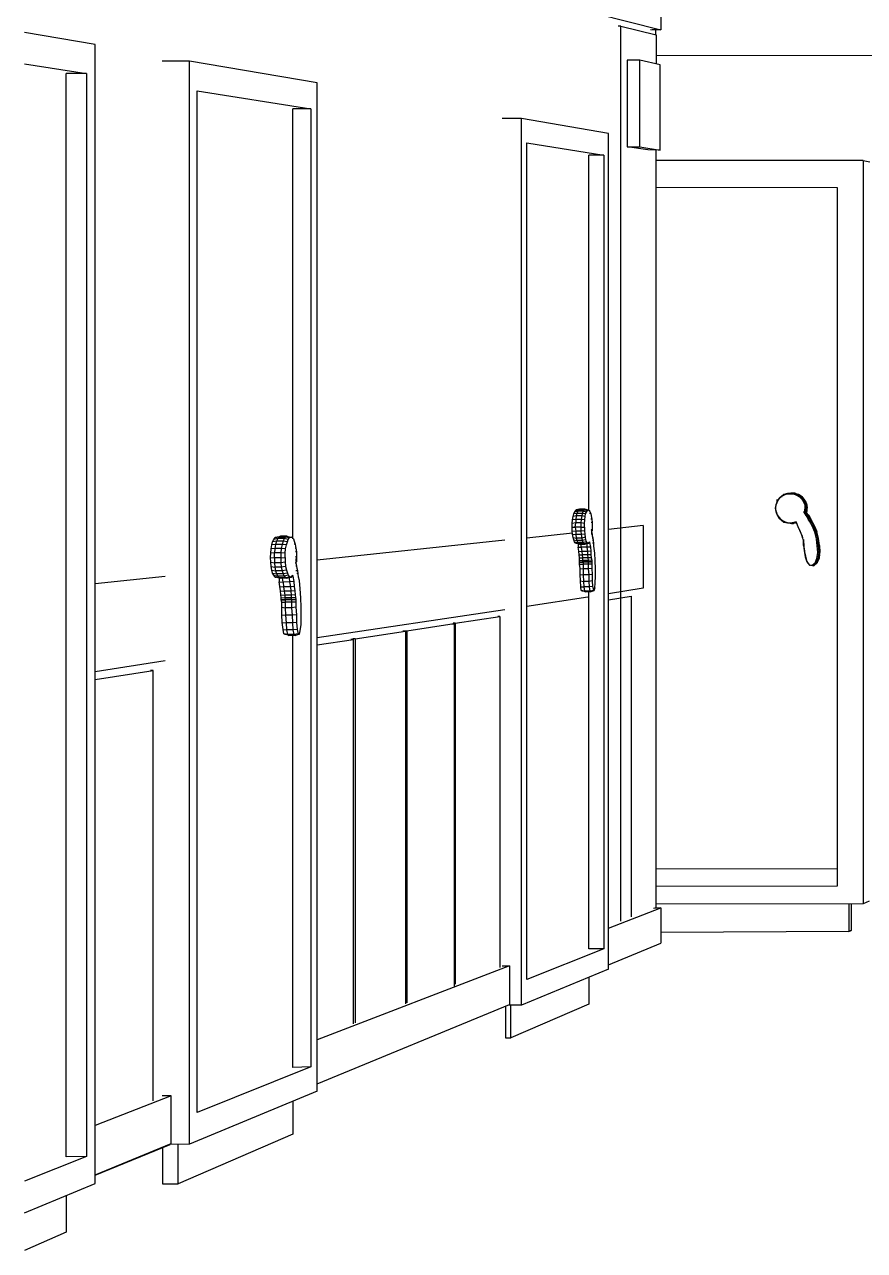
# Model space of a CAD drawing. Header units: millimetres. Extents: x -10.3 to 0, y 0 to 5.9.
# Drawn here: x -10.29 to -8.35, y 0.913 to 3.746 of the extents above; entities that cross this region are included whole.
import ezdxf

# ---------------------------------------------------------------- set-up
doc = ezdxf.new("R2010")
doc.units = ezdxf.units.MM

msp = doc.modelspace()

# ---------------------------------------------------------------- linework, layer by layer
for p, q in [((-10.29, 4.107), (-8.82, 3.733)), ((-8.82, 3.815), (-8.82, 3.733)), ((-8.913, 3.742), (-8.919, 3.742)), ((-8.913, 3.742), (-8.831, 3.722)), ((-8.913, 1.674), (-8.913, 3.742)), ((-10.127, 3.699), (-10.29, 3.727)), ((-8.844, 3.734), (-8.82, 3.733)), ((-8.82, 3.733), (-8.84, 3.733)), ((-8.832, 3.722), (-8.832, 3.733)), ((-8.831, 3.722), (-8.831, 3.654)), ((-10.127, 1.068), (-10.127, 3.699)), ((-10.29, 3.655), (-10.147, 3.632)), ((-9.909, 3.661), (-9.972, 3.661)), ((-9.909, 1.159), (-9.909, 3.661)), ((-9.614, 3.611), (-9.909, 3.661)), ((-8.898, 3.663), (-8.898, 3.463)), ((-8.869, 3.663), (-8.898, 3.663)), ((-8.869, 3.463), (-8.869, 3.663)), ((-8.822, 3.652), (-8.869, 3.663)), ((-8.114, 3.673), (-8.831, 3.674)), ((-10.194, 1.129), (-10.194, 3.632)), ((-10.147, 3.632), (-10.194, 3.632)), ((-10.147, 3.632), (-10.147, 1.13)), ((-8.822, 3.455), (-8.822, 3.652)), ((-9.614, 1.281), (-9.614, 3.611)), ((-9.891, 1.232), (-9.891, 3.592)), ((-9.891, 3.592), (-9.629, 3.551)), ((-9.629, 3.551), (-9.67, 3.551)), ((-9.67, 2.558), (-9.67, 3.551)), ((-9.629, 3.551), (-9.629, 1.337)), ((-9.142, 3.528), (-9.187, 3.528)), ((-9.142, 1.48), (-9.142, 3.528)), ((-8.941, 3.494), (-9.142, 3.528)), ((-8.941, 1.563), (-8.941, 3.494)), ((-9.13, 1.539), (-9.13, 3.472)), ((-9.13, 3.472), (-8.952, 3.444)), ((-8.898, 3.463), (-8.869, 3.463)), ((-8.85, 3.456), (-8.898, 3.463)), ((-8.869, 3.463), (-8.822, 3.455)), ((-8.822, 3.455), (-8.85, 3.456)), ((-8.952, 3.444), (-8.987, 3.444)), ((-8.987, 2.623), (-8.987, 3.444)), ((-8.952, 3.444), (-8.952, 1.61)), ((-8.831, 1.704), (-8.831, 3.455)), ((-8.353, 3.431), (-8.831, 3.431)), ((-8.353, 3.431), (-8.338, 3.428)), ((-8.353, 3.431), (-8.353, 1.714)), ((-8.831, 3.37), (-8.413, 3.369)), ((-8.413, 3.369), (-8.413, 1.755)), ((-8.52, 2.663), (-8.528, 2.662)), ((-8.518, 2.663), (-8.526, 2.662)), ((-8.52, 2.663), (-8.521, 2.661)), ((-8.518, 2.663), (-8.52, 2.663)), ((-8.512, 2.662), (-8.52, 2.663)), ((-8.51, 2.663), (-8.518, 2.663)), ((-8.518, 2.663), (-8.517, 2.663)), ((-8.51, 2.663), (-8.512, 2.662)), ((-8.509, 2.661), (-8.51, 2.663)), ((-8.51, 2.663), (-8.502, 2.66)), ((-8.555, 2.636), (-8.556, 2.628)), ((-8.552, 2.643), (-8.555, 2.636)), ((-8.555, 2.636), (-8.553, 2.636)), ((-8.554, 2.636), (-8.555, 2.636)), ((-8.555, 2.628), (-8.554, 2.636)), ((-8.554, 2.636), (-8.552, 2.643)), ((-8.548, 2.65), (-8.552, 2.643)), ((-8.552, 2.643), (-8.548, 2.649)), ((-8.552, 2.639), (-8.552, 2.648)), ((-8.552, 2.643), (-8.551, 2.643)), ((-8.542, 2.655), (-8.548, 2.65)), ((-8.548, 2.649), (-8.543, 2.654)), ((-8.548, 2.65), (-8.546, 2.65)), ((-8.548, 2.649), (-8.548, 2.65)), ((-8.543, 2.654), (-8.536, 2.658)), ((-8.543, 2.654), (-8.542, 2.655)), ((-8.536, 2.66), (-8.542, 2.655)), ((-8.542, 2.655), (-8.54, 2.655)), ((-8.528, 2.662), (-8.536, 2.66)), ((-8.536, 2.658), (-8.529, 2.661)), ((-8.536, 2.66), (-8.534, 2.66)), ((-8.536, 2.658), (-8.536, 2.66)), ((-8.528, 2.662), (-8.529, 2.661)), ((-8.529, 2.661), (-8.521, 2.661)), ((-8.526, 2.662), (-8.528, 2.662)), ((-8.521, 2.661), (-8.514, 2.661)), ((-8.512, 2.662), (-8.514, 2.661)), ((-8.514, 2.661), (-8.507, 2.658)), ((-8.504, 2.66), (-8.512, 2.662)), ((-8.504, 2.66), (-8.507, 2.658)), ((-8.507, 2.658), (-8.5, 2.654)), ((-8.502, 2.66), (-8.504, 2.66)), ((-8.498, 2.655), (-8.504, 2.66)), ((-8.502, 2.66), (-8.502, 2.659)), ((-8.496, 2.656), (-8.502, 2.66)), ((-8.5, 2.657), (-8.495, 2.655)), ((-8.498, 2.655), (-8.5, 2.654)), ((-8.5, 2.654), (-8.495, 2.649)), ((-8.498, 2.655), (-8.496, 2.656)), ((-8.492, 2.65), (-8.498, 2.655)), ((-8.495, 2.655), (-8.496, 2.656)), ((-8.496, 2.656), (-8.49, 2.65)), ((-8.495, 2.655), (-8.49, 2.649)), ((-8.492, 2.65), (-8.495, 2.649)), ((-8.495, 2.649), (-8.491, 2.643)), ((-8.49, 2.65), (-8.492, 2.65)), ((-8.488, 2.643), (-8.492, 2.65)), ((-8.488, 2.643), (-8.491, 2.643)), ((-8.491, 2.643), (-8.488, 2.636)), ((-8.49, 2.65), (-8.49, 2.649)), ((-8.486, 2.644), (-8.49, 2.65)), ((-8.49, 2.649), (-8.486, 2.643)), ((-8.488, 2.643), (-8.486, 2.644)), ((-8.486, 2.636), (-8.488, 2.643)), ((-8.486, 2.636), (-8.488, 2.636)), ((-8.488, 2.636), (-8.488, 2.628)), ((-8.486, 2.643), (-8.486, 2.644)), ((-8.486, 2.644), (-8.483, 2.636)), ((-8.486, 2.643), (-8.484, 2.636)), ((-8.483, 2.636), (-8.486, 2.636)), ((-8.485, 2.628), (-8.486, 2.636)), ((-8.484, 2.636), (-8.483, 2.636)), ((-8.484, 2.636), (-8.483, 2.628)), ((-8.483, 2.636), (-8.482, 2.628)), ((-9.024, 2.601), (-9.023, 2.609)), ((-9.023, 2.609), (-9.021, 2.615)), ((-9.016, 2.61), (-9.023, 2.609)), ((-9.021, 2.615), (-9.02, 2.619)), ((-9.014, 2.616), (-9.021, 2.615)), ((-9.02, 2.619), (-9.018, 2.622)), ((-9.012, 2.621), (-9.02, 2.619)), ((-9.01, 2.624), (-9.018, 2.622)), ((-9.018, 2.622), (-9.016, 2.624)), ((-9.016, 2.61), (-9.017, 2.602)), ((-9.008, 2.626), (-9.016, 2.624)), ((-9.016, 2.624), (-9.015, 2.623)), ((-9.014, 2.616), (-9.016, 2.61)), ((-9.003, 2.61), (-9.016, 2.61)), ((-9.012, 2.621), (-9.014, 2.616)), ((-9.002, 2.616), (-9.014, 2.616)), ((-9.01, 2.624), (-9.012, 2.621)), ((-9, 2.621), (-9.012, 2.621)), ((-9.008, 2.626), (-9.01, 2.624)), ((-9.01, 2.624), (-8.998, 2.624)), ((-9.006, 2.625), (-9.008, 2.626)), ((-8.996, 2.626), (-9.008, 2.626)), ((-9.003, 2.61), (-9.004, 2.602)), ((-9.002, 2.616), (-9.003, 2.61)), ((-8.995, 2.609), (-9.003, 2.61)), ((-9, 2.621), (-9.002, 2.616)), ((-8.994, 2.615), (-9.002, 2.616)), ((-8.998, 2.624), (-9, 2.621)), ((-8.992, 2.619), (-9, 2.621)), ((-8.996, 2.626), (-8.998, 2.624)), ((-8.998, 2.624), (-8.99, 2.623)), ((-8.993, 2.625), (-8.996, 2.626)), ((-8.996, 2.626), (-8.988, 2.624)), ((-8.996, 2.601), (-8.995, 2.609)), ((-8.995, 2.609), (-8.994, 2.615)), ((-8.994, 2.615), (-8.992, 2.619)), ((-8.986, 2.623), (-8.993, 2.625)), ((-8.992, 2.619), (-8.99, 2.623)), ((-8.99, 2.623), (-8.988, 2.624)), ((-8.988, 2.624), (-8.986, 2.623)), ((-8.986, 2.623), (-8.984, 2.62)), ((-8.984, 2.62), (-8.985, 2.62)), ((-8.982, 2.616), (-8.985, 2.616)), ((-8.984, 2.62), (-8.982, 2.616)), ((-8.982, 2.616), (-8.981, 2.61)), ((-8.981, 2.61), (-8.982, 2.61)), ((-8.981, 2.61), (-8.98, 2.603)), ((-8.556, 2.628), (-8.554, 2.628)), ((-8.556, 2.628), (-8.555, 2.62)), ((-8.555, 2.628), (-8.556, 2.628)), ((-8.554, 2.62), (-8.555, 2.628)), ((-8.555, 2.62), (-8.553, 2.62)), ((-8.555, 2.62), (-8.552, 2.612)), ((-8.555, 2.62), (-8.554, 2.62)), ((-8.554, 2.62), (-8.552, 2.613)), ((-8.552, 2.613), (-8.552, 2.612)), ((-8.552, 2.613), (-8.548, 2.607)), ((-8.552, 2.612), (-8.551, 2.612)), ((-8.552, 2.612), (-8.548, 2.606)), ((-8.548, 2.607), (-8.548, 2.606)), ((-8.548, 2.607), (-8.543, 2.602)), ((-8.548, 2.606), (-8.547, 2.606)), ((-8.548, 2.606), (-8.542, 2.6)), ((-8.489, 2.62), (-8.488, 2.622)), ((-8.489, 2.619), (-8.489, 2.62)), ((-8.489, 2.62), (-8.486, 2.62)), ((-8.486, 2.619), (-8.489, 2.619)), ((-8.489, 2.618), (-8.489, 2.619)), ((-8.486, 2.618), (-8.489, 2.618)), ((-8.487, 2.615), (-8.489, 2.618)), ((-8.488, 2.628), (-8.485, 2.628)), ((-8.488, 2.628), (-8.488, 2.626)), ((-8.488, 2.625), (-8.488, 2.626)), ((-8.488, 2.626), (-8.485, 2.626)), ((-8.488, 2.623), (-8.488, 2.625)), ((-8.488, 2.625), (-8.485, 2.625)), ((-8.488, 2.622), (-8.488, 2.623)), ((-8.488, 2.623), (-8.485, 2.623)), ((-8.488, 2.622), (-8.485, 2.622)), ((-8.484, 2.616), (-8.487, 2.615)), ((-8.485, 2.611), (-8.487, 2.615)), ((-8.486, 2.62), (-8.485, 2.622)), ((-8.486, 2.619), (-8.486, 2.62)), ((-8.486, 2.62), (-8.483, 2.62)), ((-8.484, 2.619), (-8.486, 2.619)), ((-8.486, 2.618), (-8.486, 2.619)), ((-8.484, 2.618), (-8.486, 2.618)), ((-8.484, 2.616), (-8.486, 2.618)), ((-8.485, 2.626), (-8.485, 2.628)), ((-8.485, 2.628), (-8.482, 2.628)), ((-8.485, 2.626), (-8.482, 2.627)), ((-8.485, 2.625), (-8.485, 2.626)), ((-8.485, 2.623), (-8.485, 2.625)), ((-8.485, 2.625), (-8.483, 2.625)), ((-8.485, 2.622), (-8.485, 2.623)), ((-8.485, 2.623), (-8.483, 2.623)), ((-8.485, 2.622), (-8.483, 2.622)), ((-8.485, 2.618), (-8.484, 2.619)), ((-8.484, 2.618), (-8.485, 2.618)), ((-8.482, 2.615), (-8.485, 2.618)), ((-8.482, 2.612), (-8.485, 2.611)), ((-8.482, 2.608), (-8.485, 2.611)), ((-8.484, 2.621), (-8.483, 2.622)), ((-8.484, 2.619), (-8.484, 2.621)), ((-8.484, 2.621), (-8.483, 2.62)), ((-8.483, 2.62), (-8.484, 2.619)), ((-8.484, 2.619), (-8.484, 2.618)), ((-8.482, 2.616), (-8.484, 2.618)), ((-8.482, 2.616), (-8.484, 2.616)), ((-8.482, 2.612), (-8.484, 2.616)), ((-8.482, 2.628), (-8.483, 2.628)), ((-8.483, 2.628), (-8.483, 2.627)), ((-8.483, 2.625), (-8.483, 2.627)), ((-8.483, 2.627), (-8.482, 2.627)), ((-8.483, 2.625), (-8.482, 2.627)), ((-8.483, 2.624), (-8.483, 2.625)), ((-8.483, 2.625), (-8.483, 2.623)), ((-8.483, 2.623), (-8.483, 2.625)), ((-8.483, 2.622), (-8.483, 2.624)), ((-8.483, 2.624), (-8.483, 2.623)), ((-8.483, 2.623), (-8.483, 2.622)), ((-8.483, 2.622), (-8.483, 2.62)), ((-8.482, 2.627), (-8.482, 2.628)), ((-8.482, 2.616), (-8.482, 2.615)), ((-8.48, 2.613), (-8.482, 2.616)), ((-8.48, 2.612), (-8.482, 2.615)), ((-8.482, 2.612), (-8.48, 2.613)), ((-8.48, 2.609), (-8.482, 2.612)), ((-8.48, 2.609), (-8.482, 2.608)), ((-8.48, 2.603), (-8.482, 2.608)), ((-8.48, 2.612), (-8.48, 2.613)), ((-8.48, 2.613), (-8.477, 2.609)), ((-8.477, 2.608), (-8.48, 2.612)), ((-8.477, 2.609), (-8.48, 2.609)), ((-8.477, 2.604), (-8.48, 2.609)), ((-8.477, 2.609), (-8.477, 2.608)), ((-8.475, 2.605), (-8.477, 2.609)), ((-8.475, 2.604), (-8.477, 2.608)), ((-9.025, 2.593), (-9.024, 2.601)), ((-9.017, 2.594), (-9.025, 2.593)), ((-9.025, 2.584), (-9.025, 2.593)), ((-9.025, 2.576), (-9.025, 2.584)), ((-9.025, 2.584), (-9.018, 2.584)), ((-9.017, 2.602), (-9.024, 2.601)), ((-9.018, 2.584), (-9.017, 2.594)), ((-9.018, 2.584), (-9.017, 2.575)), ((-9.005, 2.584), (-9.018, 2.584)), ((-9.017, 2.602), (-9.017, 2.594)), ((-9.004, 2.602), (-9.017, 2.602)), ((-9.005, 2.594), (-9.017, 2.594)), ((-9.004, 2.602), (-9.005, 2.594)), ((-9.005, 2.594), (-9.005, 2.584)), ((-8.997, 2.593), (-9.005, 2.594)), ((-9.005, 2.584), (-9.005, 2.575)), ((-9.005, 2.584), (-8.997, 2.584)), ((-8.996, 2.601), (-9.004, 2.602)), ((-8.997, 2.593), (-8.996, 2.601)), ((-8.997, 2.584), (-8.997, 2.593)), ((-8.997, 2.584), (-8.997, 2.576)), ((-8.98, 2.603), (-8.982, 2.603)), ((-8.979, 2.595), (-8.981, 2.595)), ((-8.981, 2.579), (-8.979, 2.579)), ((-8.981, 2.577), (-8.979, 2.578)), ((-8.98, 2.603), (-8.979, 2.595)), ((-8.979, 2.586), (-8.98, 2.586)), ((-8.98, 2.584), (-8.979, 2.584)), ((-8.98, 2.583), (-8.979, 2.583)), ((-8.98, 2.581), (-8.979, 2.581)), ((-8.98, 2.57), (-8.98, 2.579)), ((-8.979, 2.595), (-8.979, 2.586)), ((-8.979, 2.586), (-8.979, 2.584)), ((-8.979, 2.584), (-8.979, 2.583)), ((-8.979, 2.583), (-8.979, 2.581)), ((-8.979, 2.581), (-8.979, 2.579)), ((-8.979, 2.579), (-8.979, 2.578)), ((-8.979, 2.578), (-8.979, 2.576)), ((-8.861, 2.588), (-8.941, 2.579)), ((-8.861, 2.588), (-8.861, 2.443)), ((-8.543, 2.602), (-8.542, 2.6)), ((-8.543, 2.602), (-8.536, 2.598)), ((-8.542, 2.6), (-8.54, 2.6)), ((-8.542, 2.6), (-8.536, 2.596)), ((-8.536, 2.598), (-8.536, 2.596)), ((-8.536, 2.598), (-8.529, 2.595)), ((-8.536, 2.596), (-8.534, 2.597)), ((-8.536, 2.596), (-8.528, 2.594)), ((-8.529, 2.595), (-8.528, 2.594)), ((-8.529, 2.595), (-8.521, 2.594)), ((-8.528, 2.594), (-8.526, 2.594)), ((-8.52, 2.593), (-8.528, 2.594)), ((-8.526, 2.594), (-8.518, 2.593)), ((-8.521, 2.594), (-8.52, 2.593)), ((-8.521, 2.594), (-8.52, 2.594)), ((-8.52, 2.594), (-8.518, 2.593)), ((-8.52, 2.594), (-8.518, 2.594)), ((-8.518, 2.593), (-8.52, 2.593)), ((-8.518, 2.593), (-8.52, 2.593)), ((-8.518, 2.594), (-8.516, 2.595)), ((-8.518, 2.594), (-8.516, 2.593)), ((-8.518, 2.593), (-8.516, 2.593)), ((-8.516, 2.593), (-8.518, 2.593)), ((-8.518, 2.593), (-8.516, 2.593)), ((-8.516, 2.595), (-8.514, 2.593)), ((-8.516, 2.595), (-8.514, 2.595)), ((-8.514, 2.593), (-8.516, 2.593)), ((-8.516, 2.593), (-8.514, 2.593)), ((-8.514, 2.593), (-8.516, 2.593)), ((-8.514, 2.595), (-8.512, 2.596)), ((-8.514, 2.595), (-8.512, 2.594)), ((-8.512, 2.594), (-8.514, 2.593)), ((-8.514, 2.593), (-8.512, 2.594)), ((-8.514, 2.593), (-8.512, 2.594)), ((-8.512, 2.596), (-8.51, 2.594)), ((-8.512, 2.596), (-8.51, 2.596)), ((-8.512, 2.594), (-8.51, 2.594)), ((-8.512, 2.594), (-8.51, 2.594)), ((-8.51, 2.594), (-8.512, 2.594)), ((-8.51, 2.596), (-8.509, 2.597)), ((-8.51, 2.596), (-8.509, 2.595)), ((-8.51, 2.594), (-8.509, 2.595)), ((-8.51, 2.594), (-8.509, 2.594)), ((-8.508, 2.594), (-8.51, 2.594)), ((-8.508, 2.594), (-8.51, 2.594)), ((-8.509, 2.597), (-8.508, 2.595)), ((-8.508, 2.596), (-8.509, 2.597)), ((-8.509, 2.595), (-8.507, 2.595)), ((-8.509, 2.595), (-8.508, 2.595)), ((-8.508, 2.595), (-8.508, 2.596)), ((-8.508, 2.596), (-8.504, 2.586)), ((-8.507, 2.595), (-8.508, 2.595)), ((-8.508, 2.595), (-8.504, 2.586)), ((-8.507, 2.594), (-8.508, 2.594)), ((-8.504, 2.586), (-8.503, 2.586)), ((-8.504, 2.586), (-8.5, 2.577)), ((-8.504, 2.586), (-8.5, 2.578)), ((-8.5, 2.578), (-8.5, 2.577)), ((-8.5, 2.578), (-8.497, 2.57)), ((-8.477, 2.604), (-8.48, 2.603)), ((-8.477, 2.598), (-8.48, 2.603)), ((-8.475, 2.605), (-8.477, 2.604)), ((-8.474, 2.599), (-8.477, 2.604)), ((-8.474, 2.599), (-8.477, 2.598)), ((-8.474, 2.593), (-8.477, 2.598)), ((-8.475, 2.605), (-8.475, 2.604)), ((-8.472, 2.6), (-8.475, 2.605)), ((-8.472, 2.599), (-8.475, 2.604)), ((-8.472, 2.6), (-8.474, 2.599)), ((-8.471, 2.594), (-8.474, 2.599)), ((-8.471, 2.594), (-8.474, 2.593)), ((-8.471, 2.587), (-8.474, 2.593)), ((-8.472, 2.6), (-8.472, 2.599)), ((-8.469, 2.594), (-8.472, 2.6)), ((-8.469, 2.594), (-8.472, 2.599)), ((-8.471, 2.594), (-8.469, 2.594)), ((-8.468, 2.588), (-8.471, 2.594)), ((-8.468, 2.588), (-8.471, 2.587)), ((-8.465, 2.573), (-8.471, 2.587)), ((-8.469, 2.594), (-8.466, 2.588)), ((-8.466, 2.587), (-8.469, 2.594)), ((-8.466, 2.588), (-8.468, 2.588)), ((-8.462, 2.574), (-8.468, 2.588)), ((-8.466, 2.587), (-8.466, 2.588)), ((-8.466, 2.588), (-8.46, 2.574)), ((-8.46, 2.574), (-8.466, 2.587)), ((-9.719, 2.543), (-9.717, 2.55)), ((-9.717, 2.55), (-9.714, 2.556)), ((-9.708, 2.552), (-9.717, 2.55)), ((-9.714, 2.556), (-9.711, 2.56)), ((-9.705, 2.558), (-9.714, 2.556)), ((-9.702, 2.562), (-9.711, 2.56)), ((-9.711, 2.56), (-9.708, 2.561)), ((-9.708, 2.552), (-9.71, 2.544)), ((-9.708, 2.561), (-9.699, 2.563)), ((-9.708, 2.561), (-9.707, 2.561)), ((-9.705, 2.558), (-9.708, 2.552)), ((-9.693, 2.552), (-9.708, 2.552)), ((-9.702, 2.562), (-9.705, 2.558)), ((-9.69, 2.558), (-9.705, 2.558)), ((-9.699, 2.563), (-9.702, 2.562)), ((-9.702, 2.562), (-9.687, 2.562)), ((-9.684, 2.563), (-9.699, 2.563)), ((-9.693, 2.552), (-9.695, 2.544)), ((-9.69, 2.558), (-9.693, 2.552)), ((-9.683, 2.55), (-9.693, 2.552)), ((-9.687, 2.562), (-9.69, 2.558)), ((-9.681, 2.556), (-9.69, 2.558)), ((-9.684, 2.563), (-9.687, 2.562)), ((-9.687, 2.562), (-9.678, 2.56)), ((-9.685, 2.543), (-9.683, 2.55)), ((-9.681, 2.562), (-9.684, 2.563)), ((-9.684, 2.563), (-9.675, 2.561)), ((-9.683, 2.55), (-9.681, 2.556)), ((-9.681, 2.556), (-9.678, 2.56)), ((-9.678, 2.56), (-9.675, 2.561)), ((-9.675, 2.561), (-9.672, 2.56)), ((-9.672, 2.56), (-9.674, 2.561)), ((-9.672, 2.56), (-9.669, 2.557)), ((-9.669, 2.557), (-9.671, 2.558)), ((-9.669, 2.557), (-9.667, 2.552)), ((-9.667, 2.552), (-9.668, 2.552)), ((-9.667, 2.552), (-9.665, 2.545)), ((-9.181, 2.554), (-9.614, 2.508)), ((-9.024, 2.57), (-9.13, 2.559)), ((-9.024, 2.568), (-9.025, 2.576)), ((-9.025, 2.576), (-9.017, 2.575)), ((-9.023, 2.56), (-9.024, 2.568)), ((-9.024, 2.568), (-9.017, 2.567)), ((-9.021, 2.555), (-9.023, 2.56)), ((-9.023, 2.56), (-9.016, 2.559)), ((-9.02, 2.55), (-9.021, 2.555)), ((-9.021, 2.555), (-9.014, 2.553)), ((-9.018, 2.548), (-9.02, 2.55)), ((-9.02, 2.55), (-9.012, 2.549)), ((-9.017, 2.575), (-9.017, 2.567)), ((-9.005, 2.575), (-9.017, 2.575)), ((-9.017, 2.567), (-9.016, 2.559)), ((-9.004, 2.567), (-9.017, 2.567)), ((-9.016, 2.559), (-9.014, 2.553)), ((-9.003, 2.559), (-9.016, 2.559)), ((-9.014, 2.553), (-9.012, 2.549)), ((-9.002, 2.553), (-9.014, 2.553)), ((-8.997, 2.576), (-9.005, 2.575)), ((-9.005, 2.575), (-9.004, 2.567)), ((-8.996, 2.568), (-9.004, 2.567)), ((-9.004, 2.567), (-9.003, 2.559)), ((-8.995, 2.561), (-9.003, 2.559)), ((-9.003, 2.559), (-9.002, 2.553)), ((-8.994, 2.555), (-9.002, 2.553)), ((-9.002, 2.553), (-9, 2.549)), ((-8.992, 2.55), (-9, 2.549)), ((-8.997, 2.576), (-8.996, 2.568)), ((-8.996, 2.568), (-8.995, 2.561)), ((-8.995, 2.561), (-8.994, 2.555)), ((-8.994, 2.555), (-8.992, 2.55)), ((-8.992, 2.55), (-8.99, 2.548)), ((-8.987, 2.549), (-8.985, 2.55)), ((-8.985, 2.55), (-8.986, 2.549)), ((-8.985, 2.55), (-8.985, 2.549)), ((-8.978, 2.568), (-8.981, 2.568)), ((-8.98, 2.574), (-8.979, 2.576)), ((-8.979, 2.571), (-8.98, 2.574)), ((-8.979, 2.571), (-8.98, 2.571)), ((-8.978, 2.568), (-8.979, 2.571)), ((-8.978, 2.563), (-8.979, 2.563)), ((-8.977, 2.559), (-8.979, 2.559)), ((-8.978, 2.563), (-8.978, 2.568)), ((-8.977, 2.559), (-8.978, 2.563)), ((-8.976, 2.553), (-8.978, 2.553)), ((-8.976, 2.553), (-8.977, 2.559)), ((-8.975, 2.547), (-8.976, 2.553)), ((-8.5, 2.577), (-8.497, 2.57)), ((-8.497, 2.57), (-8.496, 2.57)), ((-8.497, 2.57), (-8.495, 2.564)), ((-8.497, 2.57), (-8.494, 2.564)), ((-8.495, 2.564), (-8.493, 2.564)), ((-8.495, 2.564), (-8.493, 2.559)), ((-8.494, 2.564), (-8.495, 2.564)), ((-8.494, 2.564), (-8.493, 2.559)), ((-8.493, 2.559), (-8.492, 2.556)), ((-8.493, 2.559), (-8.492, 2.556)), ((-8.492, 2.556), (-8.491, 2.556)), ((-8.492, 2.556), (-8.491, 2.555)), ((-8.492, 2.556), (-8.491, 2.555)), ((-8.492, 2.556), (-8.491, 2.555)), ((-8.491, 2.555), (-8.489, 2.555)), ((-8.491, 2.555), (-8.491, 2.552)), ((-8.491, 2.555), (-8.491, 2.552)), ((-8.491, 2.552), (-8.491, 2.555)), ((-8.491, 2.555), (-8.491, 2.552)), ((-8.491, 2.552), (-8.489, 2.552)), ((-8.491, 2.552), (-8.491, 2.542)), ((-8.491, 2.542), (-8.491, 2.552)), ((-8.491, 2.552), (-8.49, 2.542)), ((-8.462, 2.574), (-8.465, 2.573)), ((-8.461, 2.557), (-8.465, 2.573)), ((-8.46, 2.574), (-8.462, 2.574)), ((-8.458, 2.558), (-8.462, 2.574)), ((-8.461, 2.557), (-8.458, 2.558)), ((-8.459, 2.541), (-8.461, 2.557)), ((-8.456, 2.558), (-8.46, 2.574)), ((-8.456, 2.558), (-8.46, 2.574)), ((-8.456, 2.558), (-8.46, 2.574)), ((-8.456, 2.541), (-8.458, 2.558)), ((-8.458, 2.558), (-8.456, 2.558)), ((-8.454, 2.542), (-8.456, 2.558)), ((-8.454, 2.542), (-8.456, 2.558)), ((-9.722, 2.514), (-9.721, 2.524)), ((-9.721, 2.524), (-9.72, 2.534)), ((-9.713, 2.525), (-9.721, 2.524)), ((-9.72, 2.534), (-9.719, 2.543)), ((-9.712, 2.535), (-9.72, 2.534)), ((-9.71, 2.544), (-9.719, 2.543)), ((-9.712, 2.535), (-9.713, 2.525)), ((-9.713, 2.513), (-9.713, 2.525)), ((-9.698, 2.525), (-9.713, 2.525)), ((-9.71, 2.544), (-9.712, 2.535)), ((-9.697, 2.535), (-9.712, 2.535)), ((-9.695, 2.544), (-9.71, 2.544)), ((-9.697, 2.535), (-9.698, 2.525)), ((-9.698, 2.525), (-9.698, 2.513)), ((-9.688, 2.524), (-9.698, 2.525)), ((-9.695, 2.544), (-9.697, 2.535)), ((-9.687, 2.534), (-9.697, 2.535)), ((-9.685, 2.543), (-9.695, 2.544)), ((-9.688, 2.524), (-9.687, 2.534)), ((-9.688, 2.514), (-9.688, 2.524)), ((-9.687, 2.534), (-9.685, 2.543)), ((-9.665, 2.545), (-9.667, 2.545)), ((-9.665, 2.545), (-9.663, 2.536)), ((-9.663, 2.536), (-9.665, 2.536)), ((-9.662, 2.527), (-9.664, 2.527)), ((-9.663, 2.536), (-9.662, 2.527)), ((-9.662, 2.527), (-9.662, 2.516)), ((-9.01, 2.546), (-9.018, 2.548)), ((-9.018, 2.548), (-9.016, 2.547)), ((-9.008, 2.545), (-9.016, 2.547)), ((-9.016, 2.547), (-9.015, 2.547)), ((-9.012, 2.549), (-9.01, 2.546)), ((-9, 2.549), (-9.012, 2.549)), ((-9.011, 2.546), (-9.011, 2.538)), ((-9.01, 2.529), (-9.011, 2.538)), ((-9.011, 2.538), (-9.004, 2.538)), ((-9.01, 2.546), (-9.008, 2.545)), ((-8.998, 2.546), (-9.01, 2.546)), ((-9.009, 2.52), (-9.01, 2.529)), ((-9.01, 2.529), (-9.003, 2.528)), ((-9.008, 2.545), (-9.009, 2.546)), ((-9.009, 2.546), (-9.008, 2.545)), ((-9.009, 2.546), (-9.007, 2.545)), ((-9.007, 2.545), (-9.008, 2.545)), ((-8.996, 2.545), (-9.008, 2.545)), ((-9.008, 2.545), (-8.996, 2.545)), ((-8.995, 2.545), (-9.008, 2.545)), ((-8.995, 2.545), (-9.007, 2.545)), ((-9.007, 2.545), (-8.995, 2.545)), ((-9.004, 2.538), (-9.004, 2.545)), ((-9.004, 2.538), (-9.003, 2.528)), ((-8.991, 2.538), (-9.004, 2.538)), ((-9.003, 2.528), (-9.002, 2.52)), ((-8.99, 2.528), (-9.003, 2.528)), ((-9, 2.549), (-8.998, 2.546)), ((-8.99, 2.548), (-8.998, 2.546)), ((-8.998, 2.546), (-8.996, 2.545)), ((-8.988, 2.547), (-8.996, 2.545)), ((-8.996, 2.545), (-8.995, 2.545)), ((-8.988, 2.547), (-8.995, 2.545)), ((-8.987, 2.547), (-8.995, 2.545)), ((-8.995, 2.545), (-8.994, 2.546)), ((-8.987, 2.548), (-8.994, 2.546)), ((-8.991, 2.546), (-8.991, 2.538)), ((-8.991, 2.538), (-8.99, 2.528)), ((-8.983, 2.538), (-8.991, 2.538)), ((-8.99, 2.548), (-8.988, 2.547)), ((-8.982, 2.529), (-8.99, 2.528)), ((-8.99, 2.528), (-8.99, 2.52)), ((-8.988, 2.547), (-8.987, 2.547)), ((-8.987, 2.548), (-8.985, 2.549)), ((-8.987, 2.548), (-8.986, 2.549)), ((-8.987, 2.547), (-8.987, 2.548)), ((-8.987, 2.548), (-8.986, 2.548)), ((-8.986, 2.548), (-8.987, 2.548)), ((-8.986, 2.549), (-8.986, 2.548)), ((-8.985, 2.549), (-8.983, 2.538)), ((-8.983, 2.538), (-8.982, 2.529)), ((-8.982, 2.529), (-8.982, 2.52)), ((-8.975, 2.547), (-8.978, 2.547)), ((-8.975, 2.54), (-8.977, 2.54)), ((-8.975, 2.54), (-8.975, 2.547)), ((-8.973, 2.524), (-8.975, 2.54)), ((-8.972, 2.507), (-8.973, 2.524)), ((-8.491, 2.542), (-8.489, 2.542)), ((-8.491, 2.542), (-8.489, 2.53)), ((-8.49, 2.542), (-8.491, 2.542)), ((-8.49, 2.542), (-8.489, 2.53)), ((-8.49, 2.542), (-8.489, 2.53)), ((-8.489, 2.53), (-8.487, 2.53)), ((-8.489, 2.53), (-8.487, 2.516)), ((-8.489, 2.53), (-8.487, 2.516)), ((-8.489, 2.53), (-8.486, 2.517)), ((-8.46, 2.512), (-8.458, 2.526)), ((-8.458, 2.526), (-8.459, 2.541)), ((-8.459, 2.541), (-8.456, 2.541)), ((-8.458, 2.526), (-8.455, 2.526)), ((-8.457, 2.512), (-8.455, 2.526)), ((-8.456, 2.541), (-8.454, 2.542)), ((-8.455, 2.526), (-8.456, 2.541)), ((-8.455, 2.512), (-8.453, 2.526)), ((-8.455, 2.526), (-8.453, 2.526)), ((-8.454, 2.521), (-8.455, 2.513)), ((-8.454, 2.526), (-8.454, 2.542)), ((-8.454, 2.542), (-8.453, 2.526)), ((-8.453, 2.526), (-8.454, 2.542)), ((-8.453, 2.526), (-8.454, 2.526)), ((-9.721, 2.503), (-9.722, 2.514)), ((-9.722, 2.514), (-9.713, 2.513)), ((-9.72, 2.493), (-9.721, 2.503)), ((-9.721, 2.503), (-9.713, 2.502)), ((-9.719, 2.485), (-9.72, 2.493)), ((-9.72, 2.493), (-9.712, 2.492)), ((-9.713, 2.513), (-9.713, 2.502)), ((-9.698, 2.513), (-9.713, 2.513)), ((-9.713, 2.502), (-9.712, 2.492)), ((-9.698, 2.502), (-9.713, 2.502)), ((-9.698, 2.513), (-9.688, 2.514)), ((-9.698, 2.513), (-9.698, 2.502)), ((-9.688, 2.503), (-9.698, 2.502)), ((-9.698, 2.502), (-9.697, 2.492)), ((-9.687, 2.493), (-9.697, 2.492)), ((-9.688, 2.514), (-9.688, 2.503)), ((-9.688, 2.503), (-9.687, 2.493)), ((-9.687, 2.493), (-9.685, 2.485)), ((-9.662, 2.516), (-9.664, 2.516)), ((-9.664, 2.51), (-9.662, 2.51)), ((-9.664, 2.508), (-9.662, 2.508)), ((-9.663, 2.502), (-9.664, 2.502)), ((-9.663, 2.514), (-9.662, 2.514)), ((-9.663, 2.512), (-9.662, 2.512)), ((-9.663, 2.505), (-9.662, 2.506)), ((-9.663, 2.502), (-9.662, 2.504)), ((-9.662, 2.498), (-9.663, 2.502)), ((-9.662, 2.498), (-9.663, 2.498)), ((-9.661, 2.494), (-9.663, 2.494)), ((-9.662, 2.516), (-9.662, 2.514)), ((-9.662, 2.514), (-9.662, 2.512)), ((-9.662, 2.512), (-9.662, 2.51)), ((-9.662, 2.51), (-9.662, 2.508)), ((-9.662, 2.508), (-9.662, 2.506)), ((-9.662, 2.506), (-9.662, 2.504)), ((-9.661, 2.494), (-9.662, 2.498)), ((-9.66, 2.489), (-9.661, 2.494)), ((-9.008, 2.513), (-9.009, 2.52)), ((-9.009, 2.52), (-9.002, 2.52)), ((-9.008, 2.508), (-9.008, 2.513)), ((-9.008, 2.513), (-9.001, 2.513)), ((-9.008, 2.505), (-9.008, 2.508)), ((-9.008, 2.508), (-9.001, 2.507)), ((-9.008, 2.503), (-9.008, 2.505)), ((-9.008, 2.505), (-9.001, 2.504)), ((-9.008, 2.499), (-9.008, 2.503)), ((-9.008, 2.503), (-9, 2.503)), ((-9.007, 2.489), (-9.008, 2.499)), ((-9.008, 2.499), (-9, 2.499)), ((-9.002, 2.52), (-9.001, 2.513)), ((-8.99, 2.52), (-9.002, 2.52)), ((-9.001, 2.513), (-9.001, 2.507)), ((-8.989, 2.513), (-9.001, 2.513)), ((-9.001, 2.507), (-9.001, 2.504)), ((-8.988, 2.507), (-9.001, 2.507)), ((-9.001, 2.504), (-9, 2.503)), ((-8.988, 2.504), (-9.001, 2.504)), ((-9, 2.503), (-9, 2.499)), ((-8.988, 2.503), (-9, 2.503)), ((-9, 2.499), (-9, 2.488)), ((-8.988, 2.499), (-9, 2.499)), ((-8.99, 2.52), (-8.989, 2.513)), ((-8.982, 2.52), (-8.99, 2.52)), ((-8.989, 2.513), (-8.988, 2.507)), ((-8.981, 2.513), (-8.989, 2.513)), ((-8.98, 2.508), (-8.988, 2.507)), ((-8.988, 2.507), (-8.988, 2.504)), ((-8.98, 2.505), (-8.988, 2.504)), ((-8.988, 2.504), (-8.988, 2.503)), ((-8.988, 2.503), (-8.988, 2.499)), ((-8.98, 2.503), (-8.988, 2.503)), ((-8.988, 2.499), (-8.988, 2.488)), ((-8.98, 2.499), (-8.988, 2.499)), ((-8.982, 2.52), (-8.981, 2.513)), ((-8.981, 2.513), (-8.98, 2.508)), ((-8.98, 2.508), (-8.98, 2.505)), ((-8.98, 2.505), (-8.98, 2.503)), ((-8.98, 2.503), (-8.98, 2.499)), ((-8.98, 2.499), (-8.98, 2.489)), ((-8.971, 2.488), (-8.972, 2.507)), ((-8.486, 2.517), (-8.487, 2.516)), ((-8.487, 2.516), (-8.485, 2.516)), ((-8.487, 2.516), (-8.483, 2.504)), ((-8.486, 2.517), (-8.483, 2.505)), ((-8.483, 2.505), (-8.483, 2.504)), ((-8.483, 2.505), (-8.478, 2.497)), ((-8.483, 2.504), (-8.482, 2.504)), ((-8.483, 2.504), (-8.477, 2.496)), ((-8.478, 2.497), (-8.477, 2.496)), ((-8.478, 2.497), (-8.471, 2.496)), ((-8.477, 2.496), (-8.475, 2.496)), ((-8.469, 2.495), (-8.477, 2.496)), ((-8.471, 2.496), (-8.464, 2.502)), ((-8.471, 2.496), (-8.469, 2.495)), ((-8.469, 2.495), (-8.461, 2.501)), ((-8.467, 2.495), (-8.469, 2.495)), ((-8.467, 2.495), (-8.468, 2.495)), ((-8.467, 2.495), (-8.459, 2.502)), ((-8.466, 2.496), (-8.467, 2.495)), ((-8.464, 2.502), (-8.46, 2.512)), ((-8.464, 2.502), (-8.461, 2.501)), ((-8.461, 2.501), (-8.457, 2.512)), ((-8.461, 2.501), (-8.459, 2.502)), ((-8.46, 2.512), (-8.457, 2.512)), ((-8.46, 2.501), (-8.459, 2.503)), ((-8.459, 2.503), (-8.455, 2.513)), ((-8.459, 2.502), (-8.455, 2.512)), ((-8.459, 2.503), (-8.459, 2.502)), ((-8.457, 2.512), (-8.455, 2.512)), ((-8.455, 2.513), (-8.455, 2.512)), ((-9.965, 2.47), (-10.127, 2.453)), ((-9.717, 2.478), (-9.719, 2.485)), ((-9.719, 2.485), (-9.71, 2.483)), ((-9.714, 2.473), (-9.717, 2.478)), ((-9.717, 2.478), (-9.708, 2.476)), ((-9.711, 2.469), (-9.714, 2.473)), ((-9.714, 2.473), (-9.705, 2.471)), ((-9.712, 2.492), (-9.71, 2.483)), ((-9.697, 2.492), (-9.712, 2.492)), ((-9.702, 2.467), (-9.711, 2.469)), ((-9.711, 2.469), (-9.708, 2.469)), ((-9.71, 2.483), (-9.708, 2.476)), ((-9.695, 2.483), (-9.71, 2.483)), ((-9.708, 2.476), (-9.705, 2.471)), ((-9.693, 2.476), (-9.708, 2.476)), ((-9.705, 2.471), (-9.702, 2.467)), ((-9.69, 2.471), (-9.705, 2.471)), ((-9.699, 2.466), (-9.705, 2.468)), ((-9.705, 2.468), (-9.699, 2.466)), ((-9.702, 2.467), (-9.702, 2.458)), ((-9.702, 2.467), (-9.699, 2.466)), ((-9.687, 2.467), (-9.702, 2.467)), ((-9.699, 2.466), (-9.698, 2.467)), ((-9.684, 2.466), (-9.699, 2.466)), ((-9.698, 2.467), (-9.683, 2.467)), ((-9.697, 2.492), (-9.695, 2.483)), ((-9.685, 2.485), (-9.695, 2.483)), ((-9.695, 2.483), (-9.693, 2.476)), ((-9.693, 2.457), (-9.694, 2.466)), ((-9.683, 2.478), (-9.693, 2.476)), ((-9.693, 2.476), (-9.69, 2.471)), ((-9.681, 2.473), (-9.69, 2.471)), ((-9.69, 2.471), (-9.687, 2.467)), ((-9.678, 2.469), (-9.687, 2.467)), ((-9.687, 2.467), (-9.684, 2.466)), ((-9.685, 2.485), (-9.683, 2.478)), ((-9.683, 2.467), (-9.685, 2.467)), ((-9.685, 2.467), (-9.683, 2.467)), ((-9.675, 2.469), (-9.684, 2.466)), ((-9.683, 2.467), (-9.684, 2.466)), ((-9.683, 2.478), (-9.681, 2.473)), ((-9.674, 2.469), (-9.683, 2.467)), ((-9.683, 2.467), (-9.674, 2.469)), ((-9.683, 2.467), (-9.682, 2.467)), ((-9.681, 2.473), (-9.678, 2.469)), ((-9.679, 2.467), (-9.678, 2.458)), ((-9.678, 2.469), (-9.675, 2.469)), ((-9.673, 2.47), (-9.676, 2.469)), ((-9.675, 2.469), (-9.674, 2.469)), ((-9.674, 2.469), (-9.673, 2.47)), ((-9.674, 2.469), (-9.672, 2.47)), ((-9.673, 2.471), (-9.671, 2.472)), ((-9.671, 2.472), (-9.673, 2.471)), ((-9.671, 2.471), (-9.673, 2.47)), ((-9.672, 2.47), (-9.673, 2.47)), ((-9.672, 2.472), (-9.67, 2.473)), ((-9.672, 2.471), (-9.67, 2.471)), ((-9.672, 2.47), (-9.671, 2.471)), ((-9.67, 2.473), (-9.671, 2.472)), ((-9.671, 2.472), (-9.671, 2.471)), ((-9.67, 2.471), (-9.67, 2.473)), ((-9.67, 2.471), (-9.668, 2.459)), ((-9.659, 2.483), (-9.663, 2.483)), ((-9.66, 2.489), (-9.662, 2.489)), ((-9.658, 2.476), (-9.661, 2.477)), ((-9.659, 2.483), (-9.66, 2.489)), ((-9.658, 2.476), (-9.659, 2.483)), ((-9.657, 2.469), (-9.658, 2.476)), ((-9.655, 2.461), (-9.657, 2.469)), ((-9.007, 2.475), (-9.007, 2.489)), ((-9.007, 2.489), (-9, 2.488)), ((-9.006, 2.46), (-9.007, 2.475)), ((-9.007, 2.475), (-9, 2.474)), ((-9, 2.488), (-9, 2.474)), ((-8.988, 2.488), (-9, 2.488)), ((-9, 2.474), (-8.999, 2.459)), ((-8.987, 2.474), (-9, 2.474)), ((-8.98, 2.489), (-8.988, 2.488)), ((-8.988, 2.488), (-8.987, 2.474)), ((-8.979, 2.475), (-8.987, 2.474)), ((-8.987, 2.474), (-8.987, 2.459)), ((-8.98, 2.489), (-8.979, 2.475)), ((-8.979, 2.475), (-8.979, 2.46)), ((-8.972, 2.455), (-8.971, 2.471)), ((-8.971, 2.471), (-8.971, 2.488)), ((-9.7, 2.447), (-9.702, 2.458)), ((-9.702, 2.458), (-9.693, 2.457)), ((-9.699, 2.437), (-9.7, 2.447)), ((-9.7, 2.447), (-9.692, 2.446)), ((-9.698, 2.428), (-9.699, 2.437)), ((-9.699, 2.437), (-9.69, 2.436)), ((-9.678, 2.458), (-9.693, 2.457)), ((-9.693, 2.457), (-9.692, 2.446)), ((-9.692, 2.446), (-9.69, 2.436)), ((-9.676, 2.446), (-9.692, 2.446)), ((-9.69, 2.436), (-9.689, 2.427)), ((-9.675, 2.436), (-9.69, 2.436)), ((-9.668, 2.459), (-9.678, 2.458)), ((-9.678, 2.458), (-9.676, 2.446)), ((-9.667, 2.447), (-9.676, 2.446)), ((-9.676, 2.446), (-9.675, 2.436)), ((-9.666, 2.437), (-9.675, 2.436)), ((-9.675, 2.436), (-9.674, 2.427)), ((-9.668, 2.459), (-9.667, 2.447)), ((-9.667, 2.447), (-9.666, 2.437)), ((-9.666, 2.437), (-9.665, 2.428)), ((-9.653, 2.442), (-9.655, 2.461)), ((-9.652, 2.421), (-9.653, 2.442)), ((-9.005, 2.446), (-9.006, 2.46)), ((-9.006, 2.46), (-8.999, 2.459)), ((-9.004, 2.438), (-9.005, 2.446)), ((-9.005, 2.446), (-8.998, 2.446)), ((-8.997, 2.436), (-9.004, 2.438)), ((-9.004, 2.438), (-9.002, 2.437)), ((-8.994, 2.435), (-9.002, 2.437)), ((-9.002, 2.437), (-9.001, 2.437)), ((-8.999, 2.459), (-8.998, 2.446)), ((-8.987, 2.459), (-8.999, 2.459)), ((-8.998, 2.446), (-8.997, 2.436)), ((-8.986, 2.446), (-8.998, 2.446)), ((-8.997, 2.436), (-8.994, 2.435)), ((-8.984, 2.436), (-8.997, 2.436)), ((-8.994, 2.435), (-8.993, 2.436)), ((-8.979, 2.46), (-8.987, 2.459)), ((-8.987, 2.459), (-8.986, 2.446)), ((-8.978, 2.447), (-8.986, 2.446)), ((-8.986, 2.446), (-8.984, 2.436)), ((-8.976, 2.438), (-8.984, 2.436)), ((-8.984, 2.436), (-8.982, 2.435)), ((-8.982, 2.435), (-8.981, 2.437)), ((-8.975, 2.437), (-8.982, 2.435)), ((-8.979, 2.46), (-8.978, 2.447)), ((-8.978, 2.447), (-8.976, 2.438)), ((-8.977, 2.443), (-8.973, 2.444)), ((-8.976, 2.438), (-8.975, 2.437)), ((-8.973, 2.444), (-8.975, 2.437)), ((-8.973, 2.444), (-8.972, 2.455)), ((-8.861, 2.443), (-8.941, 2.43)), ((-9.697, 2.422), (-9.698, 2.428)), ((-9.698, 2.428), (-9.689, 2.427)), ((-9.697, 2.418), (-9.697, 2.422)), ((-9.697, 2.422), (-9.689, 2.421)), ((-9.697, 2.416), (-9.697, 2.418)), ((-9.697, 2.418), (-9.688, 2.417)), ((-9.696, 2.411), (-9.697, 2.416)), ((-9.697, 2.416), (-9.688, 2.416)), ((-9.696, 2.399), (-9.696, 2.411)), ((-9.696, 2.411), (-9.688, 2.411)), ((-9.689, 2.427), (-9.689, 2.421)), ((-9.674, 2.427), (-9.689, 2.427)), ((-9.689, 2.421), (-9.688, 2.417)), ((-9.674, 2.421), (-9.689, 2.421)), ((-9.688, 2.417), (-9.688, 2.416)), ((-9.673, 2.417), (-9.688, 2.417)), ((-9.688, 2.416), (-9.688, 2.411)), ((-9.673, 2.416), (-9.688, 2.416)), ((-9.688, 2.411), (-9.688, 2.398)), ((-9.673, 2.411), (-9.688, 2.411)), ((-9.665, 2.428), (-9.674, 2.427)), ((-9.674, 2.427), (-9.674, 2.421)), ((-9.664, 2.422), (-9.674, 2.421)), ((-9.674, 2.421), (-9.673, 2.417)), ((-9.663, 2.418), (-9.673, 2.417)), ((-9.673, 2.417), (-9.673, 2.416)), ((-9.673, 2.416), (-9.673, 2.411)), ((-9.663, 2.416), (-9.673, 2.416)), ((-9.673, 2.411), (-9.673, 2.398)), ((-9.663, 2.411), (-9.673, 2.411)), ((-9.665, 2.428), (-9.664, 2.422)), ((-9.664, 2.422), (-9.663, 2.418)), ((-9.663, 2.418), (-9.663, 2.416)), ((-9.663, 2.416), (-9.663, 2.411)), ((-9.663, 2.411), (-9.663, 2.399)), ((-9.651, 2.399), (-9.652, 2.421)), ((-9.13, 2.402), (-8.989, 2.423)), ((-8.982, 2.435), (-8.994, 2.435)), ((-8.987, 1.61), (-8.987, 2.435)), ((-8.941, 2.416), (-8.889, 2.425)), ((-8.889, 2.425), (-8.889, 1.684)), ((-9.696, 2.382), (-9.696, 2.399)), ((-9.696, 2.399), (-9.688, 2.398)), ((-9.695, 2.364), (-9.696, 2.382)), ((-9.696, 2.382), (-9.687, 2.381)), ((-9.688, 2.398), (-9.687, 2.381)), ((-9.673, 2.398), (-9.688, 2.398)), ((-9.687, 2.381), (-9.686, 2.363)), ((-9.672, 2.381), (-9.687, 2.381)), ((-9.663, 2.399), (-9.673, 2.398)), ((-9.673, 2.398), (-9.672, 2.381)), ((-9.662, 2.382), (-9.672, 2.381)), ((-9.672, 2.381), (-9.671, 2.363)), ((-9.663, 2.399), (-9.662, 2.382)), ((-9.662, 2.382), (-9.662, 2.364)), ((-9.651, 2.377), (-9.651, 2.399)), ((-9.614, 2.329), (-9.181, 2.394)), ((-9.693, 2.348), (-9.695, 2.364)), ((-9.695, 2.364), (-9.686, 2.363)), ((-9.686, 2.363), (-9.685, 2.347)), ((-9.671, 2.363), (-9.686, 2.363)), ((-9.662, 2.364), (-9.671, 2.363)), ((-9.671, 2.363), (-9.67, 2.347)), ((-9.662, 2.364), (-9.66, 2.348)), ((-9.653, 2.345), (-9.651, 2.359)), ((-9.651, 2.359), (-9.651, 2.377)), ((-9.298, 2.361), (-9.407, 2.344)), ((-9.303, 2.361), (-9.298, 2.361)), ((-9.295, 2.362), (-9.3, 2.362)), ((-9.298, 2.361), (-9.298, 1.524)), ((-9.295, 2.362), (-9.192, 2.378)), ((-9.295, 2.362), (-9.295, 1.528)), ((-9.192, 2.378), (-9.197, 2.378)), ((-9.192, 2.378), (-9.192, 1.567)), ((-9.691, 2.338), (-9.693, 2.348)), ((-9.693, 2.348), (-9.685, 2.347)), ((-9.683, 2.336), (-9.691, 2.338)), ((-9.691, 2.338), (-9.689, 2.337)), ((-9.679, 2.334), (-9.689, 2.337)), ((-9.689, 2.337), (-9.688, 2.337)), ((-9.685, 2.347), (-9.683, 2.336)), ((-9.67, 2.347), (-9.685, 2.347)), ((-9.683, 2.336), (-9.679, 2.334)), ((-9.668, 2.336), (-9.683, 2.336)), ((-9.679, 2.334), (-9.678, 2.336)), ((-9.664, 2.334), (-9.679, 2.334)), ((-9.66, 2.348), (-9.67, 2.347)), ((-9.67, 2.347), (-9.668, 2.336)), ((-9.67, 1.336), (-9.67, 2.334)), ((-9.658, 2.338), (-9.668, 2.336)), ((-9.668, 2.336), (-9.664, 2.334)), ((-9.655, 2.337), (-9.664, 2.334)), ((-9.664, 2.334), (-9.663, 2.336)), ((-9.66, 2.348), (-9.658, 2.338)), ((-9.658, 2.338), (-9.655, 2.337)), ((-9.655, 2.337), (-9.653, 2.345)), ((-9.614, 2.312), (-9.53, 2.325)), ((-9.53, 2.325), (-9.536, 2.325)), ((-9.526, 2.326), (-9.532, 2.326)), ((-9.53, 1.437), (-9.53, 2.325)), ((-9.526, 2.326), (-9.41, 2.344)), ((-9.526, 2.326), (-9.526, 1.439)), ((-9.41, 2.344), (-9.416, 2.344)), ((-9.407, 2.344), (-9.412, 2.344)), ((-9.41, 2.344), (-9.41, 1.483)), ((-9.407, 2.344), (-9.407, 1.485)), ((-10.127, 2.251), (-9.965, 2.276)), ((-10.127, 2.232), (-9.993, 2.253)), ((-9.993, 2.253), (-9.999, 2.253)), ((-9.993, 1.259), (-9.993, 2.253)), ((-8.413, 1.795), (-8.831, 1.794)), ((-8.413, 1.755), (-8.831, 1.754)), ((-8.941, 1.658), (-8.82, 1.705)), ((-8.82, 1.705), (-8.837, 1.703)), ((-8.82, 1.705), (-8.834, 1.704)), ((-8.353, 1.714), (-8.831, 1.713)), ((-8.82, 1.705), (-8.82, 1.623)), ((-8.386, 1.714), (-8.386, 1.65)), ((-8.381, 1.714), (-8.381, 1.652)), ((-8.339, 1.72), (-8.353, 1.714)), ((-8.386, 1.65), (-8.82, 1.648)), ((-8.381, 1.652), (-8.386, 1.651)), ((-8.386, 1.65), (-8.381, 1.652)), ((-8.941, 1.573), (-8.82, 1.623)), ((-8.952, 1.61), (-9.13, 1.539)), ((-8.952, 1.61), (-8.987, 1.61)), ((-9.17, 1.571), (-9.614, 1.4)), ((-9.187, 1.571), (-9.17, 1.571)), ((-9.17, 1.571), (-9.17, 1.481)), ((-8.941, 1.563), (-9.142, 1.48)), ((-8.987, 1.544), (-8.987, 1.482)), ((-9.614, 1.298), (-9.17, 1.481)), ((-9.179, 1.477), (-9.179, 1.404)), ((-9.142, 1.48), (-9.172, 1.48)), ((-8.987, 1.482), (-9.167, 1.404)), ((-9.167, 1.404), (-9.167, 1.48)), ((-9.179, 1.404), (-9.167, 1.404)), ((-9.629, 1.337), (-9.891, 1.232)), ((-9.629, 1.337), (-9.67, 1.336)), ((-9.614, 1.281), (-9.909, 1.159)), ((-9.951, 1.27), (-10.127, 1.202)), ((-9.951, 1.27), (-9.972, 1.27)), ((-9.951, 1.16), (-9.951, 1.27)), ((-9.67, 1.258), (-9.67, 1.182)), ((-9.67, 1.182), (-9.935, 1.067)), ((-10.127, 1.088), (-9.951, 1.16)), ((-10.127, 1.087), (-9.954, 1.158)), ((-9.971, 1.152), (-9.971, 1.067)), ((-9.909, 1.159), (-9.955, 1.158)), ((-9.935, 1.067), (-9.935, 1.158)), ((-10.147, 1.13), (-10.29, 1.073)), ((-10.147, 1.13), (-10.194, 1.129)), ((-10.29, 1), (-10.127, 1.068)), ((-9.971, 1.067), (-9.935, 1.067)), ((-10.194, 1.04), (-10.194, 0.955)), ((-10.194, 0.955), (-10.29, 0.913))]:
    msp.add_line(p, q)

doc.saveas('drawing.dxf')
